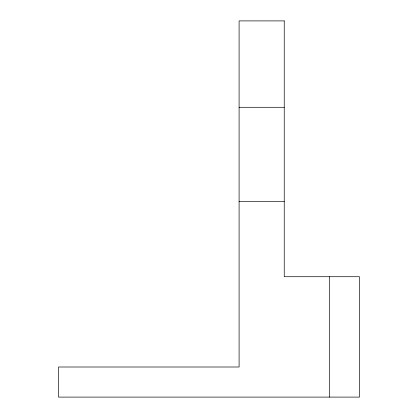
<?xml version="1.0" encoding="UTF-8"?>
<svg xmlns="http://www.w3.org/2000/svg" width="418" height="418" viewBox="0 0 418 418"><rect width="100%" height="100%" fill="white"/><g stroke="black" fill="none" stroke-linecap="round" stroke-linejoin="round"><path stroke-width="0.63" d="M239.096 107.295L284.24 107.295M239.096 201.476L284.24 201.476M329.384 276.716L329.384 397.1M284.24 20.9L239.096 20.9L239.096 367.004L58.52 367.004L58.52 397.1L359.48 397.1L359.48 276.716L284.24 276.716L284.24 20.9"/></g></svg>
